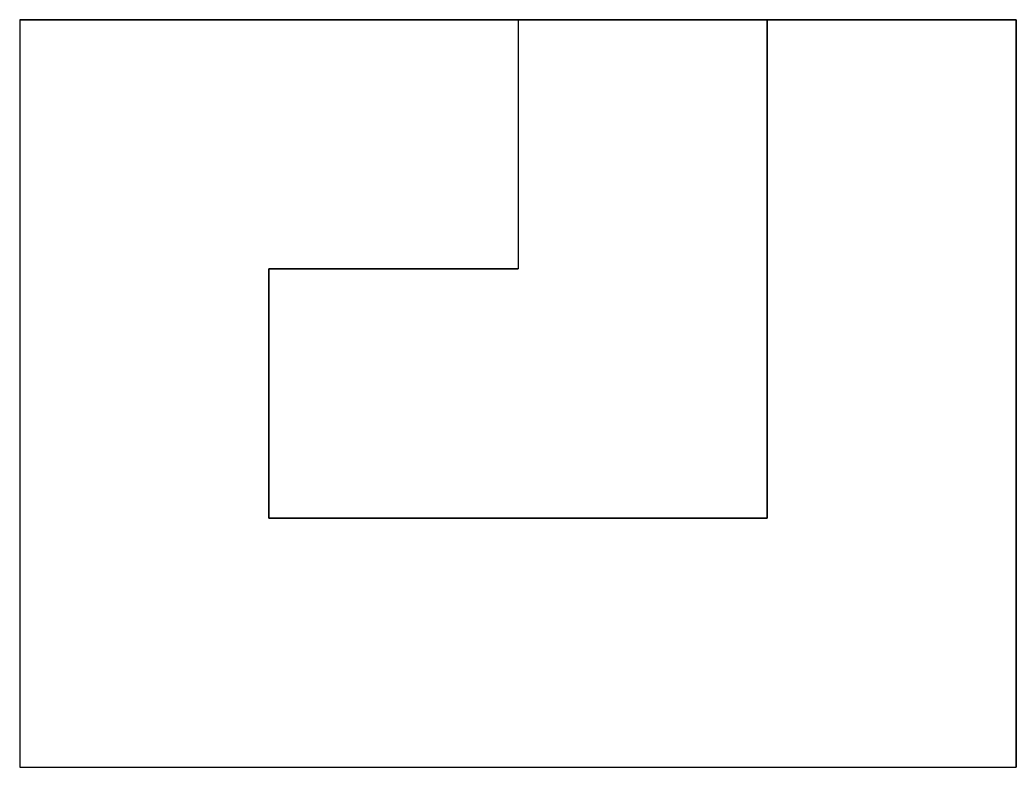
# Model space of a CAD drawing. Extents: x 0 to 4, y 0 to 3.
import ezdxf

# ---------------------------------------------------------------- set-up
doc = ezdxf.new("R2010")
doc.units = 0
doc.layers.get('0').update_dxf_attribs({"linetype": 'CONTINUOUS'})

# ---------------------------------------------------------------- blocks, each defined once
blk = doc.blocks.new('*U5')
at = {"color": 7}
for p, q in [((0, 3, 3), (4, 3, 3)), ((0, 3), (0, 3, 3)), ((0, 3, 3), (0, 0, 3)), ((0, 3), (0, 0)), ((4, 3), (0, 3)), ((2, 3, 2), (3, 3, 2)), ((2, 3, 1), (2, 3, 2)), ((2, 3, 2), (2, 2, 2)), ((3, 3, 1), (2, 3, 1)), ((2, 3, 1), (2, 2, 1)), ((3, 3, 2), (3, 3, 1)), ((3, 3, 2), (3, 1, 2)), ((3, 1, 1), (3, 3, 1)), ((4, 3), (4, 3, 3)), ((4, 3, 3), (4, 0, 3)), ((4, 0), (4, 3)), ((1, 2, 1), (2, 2, 1)), ((2, 2, 2), (1, 2, 2)), ((1, 1, 1), (1, 2, 1)), ((1, 2, 1), (1, 2, 2)), ((1, 2, 2), (1, 1, 2)), ((2, 2, 2), (2, 2, 1)), ((3, 1, 1), (1, 1, 1)), ((1, 1, 1), (1, 1, 2)), ((1, 1, 2), (3, 1, 2)), ((3, 1, 2), (3, 1, 1)), ((0, 0), (0, 0, 3)), ((0, 0, 3), (4, 0, 3)), ((0, 0), (4, 0)), ((4, 0, 3), (4, 0))]:
    blk.add_line(p, q, dxfattribs=at)

msp = doc.modelspace()

# ---------------------------------------------------------------- block references
msp.add_blockref('*U5', (0, 0))

doc.saveas('drawing.dxf')
